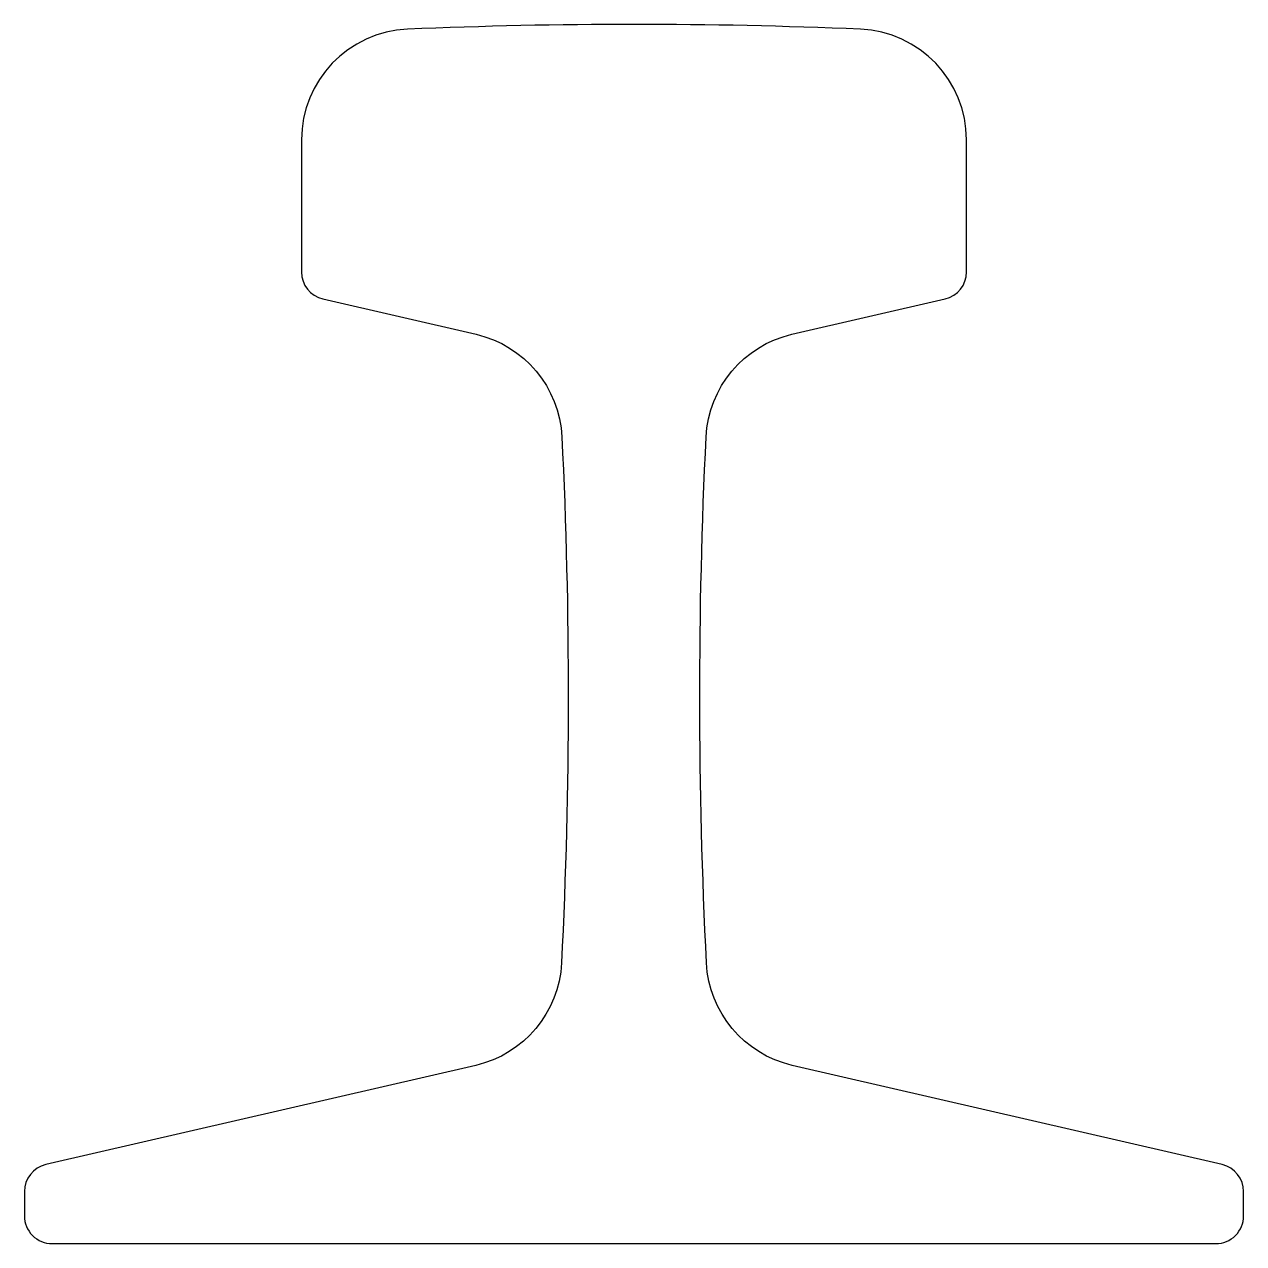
# Model space of a CAD drawing. Extents: x -1.38 to 1.38, y 0 to 2.75.
import ezdxf

# ---------------------------------------------------------------- set-up
doc = ezdxf.new("R2010")
doc.units = 0
doc.header["$LTSCALE"] = 16
doc.header["$MEASUREMENT"] = 0
doc.layers.get('0').update_dxf_attribs({"linetype": 'CONTINUOUS'})

msp = doc.modelspace()

# ---------------------------------------------------------------- linework, layer by layer
msp.add_lwpolyline([(0.3562, 2.051), (0.7016, 2.1307, 0.349216), (0.75, 2.1916), (0.75, 2.4894, 0.401801), (0.5106, 2.7391, 0.021286), (-0.5106, 2.7391, 0.401801), (-0.75, 2.4894), (-0.75, 2.1916, 0.349216), (-0.7016, 2.1307), (-0.3562, 2.051, -0.335589), (-0.1627, 1.8196, -0.024735), (-0.1635, 0.633, -0.335214), (-0.357, 0.402), (-1.3266, 0.1781, 0.349216), (-1.375, 0.1172), (-1.375, 0.0625, 0.414214), (-1.3125, 0), (1.3125, 0, 0.414214), (1.375, 0.0625), (1.375, 0.1172, 0.349216), (1.3266, 0.1781), (0.357, 0.402, -0.335214), (0.1635, 0.633, -0.024735), (0.1627, 1.8196, -0.335589)], format="xyb", close=True)

doc.saveas('drawing.dxf')
